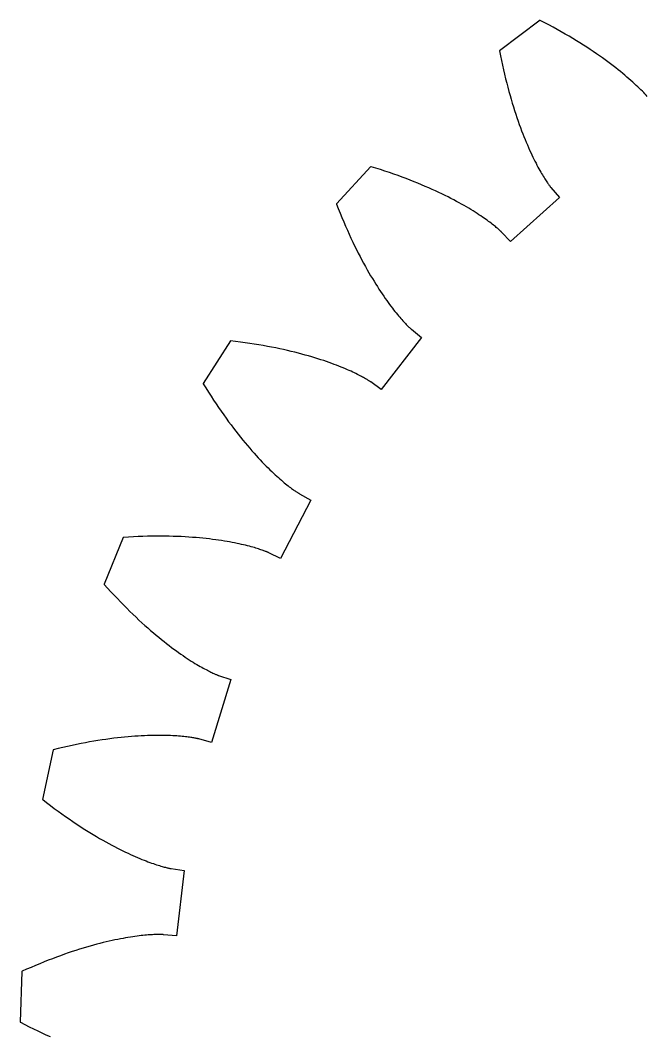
# Model space of a CAD drawing. Header units: metres. Extents: x -37 to 37, y -37 to 36.9.
# Drawn here: x -37 to -18.42, y -0.05 to 30.05 of the extents above; entities that cross this region are included whole.
import ezdxf

# ---------------------------------------------------------------- set-up
doc = ezdxf.new("R2010")
doc.units = ezdxf.units.M
doc.layers.add('1', color=7, linetype='Continuous')

msp = doc.modelspace()

# ---------------------------------------------------------------- linework, layer by layer
at = {"layer": '1'}
for p, q in [((-21.586742, 30.050169), (-22.787819, 29.149879)), ((-21.579321, 30.046415), (-21.586742, 30.050169)), ((-21.449142, 29.979168), (-21.579321, 30.046415)), ((-21.321772, 29.911953), (-21.449142, 29.979168)), ((-21.197197, 29.844818), (-21.321772, 29.911953)), ((-21.075407, 29.777807), (-21.197197, 29.844818)), ((-20.956392, 29.71096), (-21.075407, 29.777807)), ((-20.840136, 29.644323), (-20.956392, 29.71096)), ((-20.726627, 29.577942), (-20.840136, 29.644323)), ((-20.615854, 29.511852), (-20.726627, 29.577942)), ((-20.507803, 29.446102), (-20.615854, 29.511852)), ((-20.402456, 29.380733), (-20.507803, 29.446102)), ((-20.299801, 29.315786), (-20.402456, 29.380733)), ((-20.199821, 29.251303), (-20.299801, 29.315786)), ((-20.102501, 29.187326), (-20.199821, 29.251303)), ((-22.787819, 29.149879), (-22.786299, 29.141703)), ((-22.786299, 29.141703), (-22.758268, 28.997887)), ((-22.758268, 28.997887), (-22.729485, 28.856775)), ((-20.007824, 29.123896), (-20.102501, 29.187326)), ((-19.915771, 29.061054), (-20.007824, 29.123896)), ((-19.826328, 28.99884), (-19.915771, 29.061054)), ((-19.739473, 28.937298), (-19.826328, 28.99884)), ((-19.65519, 28.876465), (-19.739473, 28.937298)), ((-22.729485, 28.856775), (-22.699993, 28.71837)), ((-22.699993, 28.71837), (-22.669836, 28.582672)), ((-19.57346, 28.816385), (-19.65519, 28.876465)), ((-19.494261, 28.75709), (-19.57346, 28.816385)), ((-19.417576, 28.698631), (-19.494261, 28.75709)), ((-19.343382, 28.641037), (-19.417576, 28.698631)), ((-19.271656, 28.584351), (-19.343382, 28.641037)), ((-22.669836, 28.582672), (-22.639063, 28.449682)), ((-22.639063, 28.449682), (-22.607714, 28.319399)), ((-22.607714, 28.319399), (-22.57584, 28.191828)), ((-19.202381, 28.52861), (-19.271656, 28.584351)), ((-19.135532, 28.473856), (-19.202381, 28.52861)), ((-19.071089, 28.420124), (-19.135532, 28.473856)), ((-19.009026, 28.367455), (-19.071089, 28.420124)), ((-18.94932, 28.315882), (-19.009026, 28.367455)), ((-18.891945, 28.265442), (-18.94932, 28.315882)), ((-22.57584, 28.191828), (-22.54348, 28.066963)), ((-22.54348, 28.066963), (-22.510681, 27.944805)), ((-18.836882, 28.216173), (-18.891945, 28.265442)), ((-18.784103, 28.168116), (-18.836882, 28.216173)), ((-18.733582, 28.1213), (-18.784103, 28.168116)), ((-18.685291, 28.07576), (-18.733582, 28.1213)), ((-18.63921, 28.031542), (-18.685291, 28.07576)), ((-18.595306, 27.988668), (-18.63921, 28.031542)), ((-22.510681, 27.944805), (-22.477489, 27.825352)), ((-22.477489, 27.825352), (-22.443949, 27.708597)), ((-22.443949, 27.708597), (-22.410101, 27.594543)), ((-18.553556, 27.94718), (-18.595306, 27.988668)), ((-18.513931, 27.90711), (-18.553556, 27.94718)), ((-18.4764, 27.86849), (-18.513931, 27.90711)), ((-18.440939, 27.831358), (-18.4764, 27.86849)), ((-18.407518, 27.795744), (-18.440939, 27.831358)), ((-22.410101, 27.594543), (-22.375996, 27.483185)), ((-22.375996, 27.483185), (-22.341671, 27.374516)), ((-22.341671, 27.374516), (-22.307177, 27.26853)), ((-22.307177, 27.26853), (-22.272552, 27.165224)), ((-22.272552, 27.165224), (-22.237846, 27.064594)), ((-22.237846, 27.064594), (-22.2031, 26.966629)), ((-22.2031, 26.966629), (-22.16836, 26.871328)), ((-22.16836, 26.871328), (-22.133663, 26.778673)), ((-22.133663, 26.778673), (-22.099064, 26.688669)), ((-22.099064, 26.688669), (-22.064596, 26.601297)), ((-22.064596, 26.601297), (-22.030308, 26.51655)), ((-22.030308, 26.51655), (-21.996239, 26.43442)), ((-21.996239, 26.43442), (-21.962437, 26.354895)), ((-21.962437, 26.354895), (-21.928942, 26.277966)), ((-21.928942, 26.277966), (-21.895796, 26.203619)), ((-21.895796, 26.203619), (-21.863045, 26.131844)), ((-21.863045, 26.131844), (-21.830723, 26.062622)), ((-21.830723, 26.062622), (-21.798882, 25.995949)), ((-21.798882, 25.995949), (-21.767559, 25.931807)), ((-21.767559, 25.931807), (-21.736795, 25.870182)), ((-26.605499, 25.712788), (-27.626522, 24.612505)), ((-26.597527, 25.710421), (-26.605499, 25.712788)), ((-26.457434, 25.667498), (-26.597527, 25.710421)), ((-26.320108, 25.624107), (-26.457434, 25.667498)), ((-26.185549, 25.580294), (-26.320108, 25.624107)), ((-21.736795, 25.870182), (-21.706633, 25.811056)), ((-21.706633, 25.811056), (-21.677114, 25.754419)), ((-21.677114, 25.754419), (-21.648279, 25.700253)), ((-21.648279, 25.700253), (-21.620169, 25.64854)), ((-21.620169, 25.64854), (-21.592825, 25.599264)), ((-21.592825, 25.599264), (-21.566284, 25.552408)), ((-26.053751, 25.536106), (-26.185549, 25.580294)), ((-25.924711, 25.491585), (-26.053751, 25.536106)), ((-25.798424, 25.446777), (-25.924711, 25.491585)), ((-25.674889, 25.40173), (-25.798424, 25.446777)), ((-25.554094, 25.356482), (-25.674889, 25.40173)), ((-25.436039, 25.311083), (-25.554094, 25.356482)), ((-25.320713, 25.265574), (-25.436039, 25.311083)), ((-21.566284, 25.552408), (-21.54059, 25.507954)), ((-21.54059, 25.507954), (-21.515781, 25.465883)), ((-21.515781, 25.465883), (-21.491898, 25.426176)), ((-21.491898, 25.426176), (-21.468979, 25.388817)), ((-21.468979, 25.388817), (-21.44706, 25.353777)), ((-21.44706, 25.353777), (-21.426186, 25.321045)), ((-21.426186, 25.321045), (-21.406393, 25.290596)), ((-21.406393, 25.290596), (-21.387718, 25.262411)), ((-25.208111, 25.219999), (-25.320713, 25.265574)), ((-25.098223, 25.174404), (-25.208111, 25.219999)), ((-24.991045, 25.128834), (-25.098223, 25.174404)), ((-24.886562, 25.083328), (-24.991045, 25.128834)), ((-24.784769, 25.037933), (-24.886562, 25.083328)), ((-24.685654, 24.992689), (-24.784769, 25.037933)), ((-24.589207, 24.947645), (-24.685654, 24.992689)), ((-21.387718, 25.262411), (-21.370197, 25.236462)), ((-21.370197, 25.236462), (-21.353872, 25.212732)), ((-21.353872, 25.212732), (-21.338779, 25.191196)), ((-21.338779, 25.191196), (-21.324953, 25.171831)), ((-21.324953, 25.171831), (-21.312431, 25.154612)), ((-21.312431, 25.154612), (-21.30125, 25.139517)), ((-21.30125, 25.139517), (-21.291447, 25.126518)), ((-21.291447, 25.126518), (-21.283056, 25.115591)), ((-21.283056, 25.115591), (-21.276115, 25.106714)), ((-21.276115, 25.106714), (-21.270657, 25.099855)), ((-21.270657, 25.099855), (-21.266714, 25.09499)), ((-21.266714, 25.09499), (-21.263521, 25.091131)), ((-21.263521, 25.091131), (-21.011869, 24.79418)), ((-24.495415, 24.902838), (-24.589207, 24.947645)), ((-24.404272, 24.858316), (-24.495415, 24.902838)), ((-24.315756, 24.814117), (-24.404272, 24.858316)), ((-24.229866, 24.77029), (-24.315756, 24.814117)), ((-24.14658, 24.72687), (-24.229866, 24.77029)), ((-24.065886, 24.683901), (-24.14658, 24.72687)), ((-23.987772, 24.641426), (-24.065886, 24.683901)), ((-21.011869, 24.79418), (-22.459534, 23.490835)), ((-27.626522, 24.612505), (-27.623566, 24.604731)), ((-27.623566, 24.604731), (-27.570309, 24.468231)), ((-27.570309, 24.468231), (-27.51679, 24.334528)), ((-23.91222, 24.599487), (-23.987772, 24.641426)), ((-23.839216, 24.558126), (-23.91222, 24.599487)), ((-23.768747, 24.517385), (-23.839216, 24.558126)), ((-23.700792, 24.477303), (-23.768747, 24.517385)), ((-23.635334, 24.437918), (-23.700792, 24.477303)), ((-23.572357, 24.399273), (-23.635334, 24.437918)), ((-23.511845, 24.36141), (-23.572357, 24.399273)), ((-27.51679, 24.334528), (-27.463058, 24.203611)), ((-27.463058, 24.203611), (-27.409159, 24.07548)), ((-23.453777, 24.324369), (-23.511845, 24.36141)), ((-23.39813, 24.288183), (-23.453777, 24.324369)), ((-23.344896, 24.252903), (-23.39813, 24.288183)), ((-23.294043, 24.218557), (-23.344896, 24.252903)), ((-23.245556, 24.185192), (-23.294043, 24.218557)), ((-23.199411, 24.152842), (-23.245556, 24.185192)), ((-23.155588, 24.121544), (-23.199411, 24.152842)), ((-23.114067, 24.091339), (-23.155588, 24.121544)), ((-23.074823, 24.062265), (-23.114067, 24.091339)), ((-27.409159, 24.07548), (-27.355133, 23.950121)), ((-27.355133, 23.950121), (-27.301025, 23.82753)), ((-27.301025, 23.82753), (-27.246883, 23.707701)), ((-23.037834, 24.034357), (-23.074823, 24.062265)), ((-23.003077, 24.007654), (-23.037834, 24.034357)), ((-22.970524, 23.982191), (-23.003077, 24.007654)), ((-22.940155, 23.958006), (-22.970524, 23.982191)), ((-22.911945, 23.935135), (-22.940155, 23.958006)), ((-22.885866, 23.913612), (-22.911945, 23.935135)), ((-22.861893, 23.893473), (-22.885866, 23.913612)), ((-22.840004, 23.874756), (-22.861893, 23.893473)), ((-22.820166, 23.857492), (-22.840004, 23.874756)), ((-22.802353, 23.841717), (-22.820166, 23.857492)), ((-22.786539, 23.827461), (-22.802353, 23.841717)), ((-22.772696, 23.814762), (-22.786539, 23.827461)), ((-22.760794, 23.803652), (-22.772696, 23.814762)), ((-22.750805, 23.794165), (-22.760794, 23.803652)), ((-22.742702, 23.786333), (-22.750805, 23.794165)), ((-22.736452, 23.780186), (-22.742702, 23.786333)), ((-22.732027, 23.775757), (-22.736452, 23.780186)), ((-27.246883, 23.707701), (-27.192749, 23.59062)), ((-27.192749, 23.59062), (-27.138666, 23.476282)), ((-27.138666, 23.476282), (-27.084677, 23.364674)), ((-22.728523, 23.772177), (-22.732027, 23.775757)), ((-22.459534, 23.490835), (-22.728523, 23.772177)), ((-27.084677, 23.364674), (-27.030827, 23.255787)), ((-27.030827, 23.255787), (-26.97716, 23.149609)), ((-26.97716, 23.149609), (-26.923717, 23.046129)), ((-26.923717, 23.046129), (-26.870541, 22.945333)), ((-26.870541, 22.945333), (-26.817677, 22.847212)), ((-26.817677, 22.847212), (-26.765163, 22.751749)), ((-26.765163, 22.751749), (-26.713047, 22.658932)), ((-26.713047, 22.658932), (-26.661366, 22.568747)), ((-26.661366, 22.568747), (-26.610167, 22.481178)), ((-26.610167, 22.481178), (-26.559484, 22.39621)), ((-26.559484, 22.39621), (-26.509371, 22.313829)), ((-26.509371, 22.313829), (-26.459856, 22.234016)), ((-26.459856, 22.234016), (-26.410986, 22.156754)), ((-26.410986, 22.156754), (-26.362801, 22.082026)), ((-26.362801, 22.082026), (-26.31534, 22.009815)), ((-26.31534, 22.009815), (-26.268648, 21.940102)), ((-26.268648, 21.940102), (-26.222759, 21.872868)), ((-26.222759, 21.872868), (-26.177719, 21.808094)), ((-26.177719, 21.808094), (-26.133558, 21.745758)), ((-26.133558, 21.745758), (-26.090321, 21.685841)), ((-26.090321, 21.685841), (-26.04805, 21.628323)), ((-26.04805, 21.628323), (-26.006777, 21.573181)), ((-26.006777, 21.573181), (-25.966541, 21.52039)), ((-25.966541, 21.52039), (-25.927385, 21.469936)), ((-25.927385, 21.469936), (-25.889341, 21.421787)), ((-25.889341, 21.421787), (-25.852449, 21.375925)), ((-25.852449, 21.375925), (-25.816746, 21.332325)), ((-25.816746, 21.332325), (-25.782265, 21.29096)), ((-25.782265, 21.29096), (-25.749046, 21.251808)), ((-25.749046, 21.251808), (-25.717125, 21.214844)), ((-25.717125, 21.214844), (-25.686535, 21.18004)), ((-25.686535, 21.18004), (-25.657312, 21.147371)), ((-25.657312, 21.147371), (-25.62949, 21.11681)), ((-25.62949, 21.11681), (-25.603107, 21.088331)), ((-25.603107, 21.088331), (-25.578194, 21.061905)), ((-25.578194, 21.061905), (-25.554787, 21.037506)), ((-25.554787, 21.037506), (-25.532915, 21.015102)), ((-25.532915, 21.015102), (-25.512617, 20.994671)), ((-25.512617, 20.994671), (-25.493919, 20.976175)), ((-25.493919, 20.976175), (-25.476858, 20.959591)), ((-25.476858, 20.959591), (-25.461462, 20.944883)), ((-25.461462, 20.944883), (-25.447765, 20.932026)), ((-25.447765, 20.932026), (-25.435799, 20.920988)), ((-25.435799, 20.920988), (-25.425592, 20.911736)), ((-25.425592, 20.911736), (-25.417177, 20.90424)), ((-25.417177, 20.90424), (-25.410582, 20.898466)), ((-25.410582, 20.898466), (-25.405834, 20.894382)), ((-25.405834, 20.894382), (-25.402002, 20.891155)), ((-25.402002, 20.891155), (-25.101374, 20.643911)), ((-30.769136, 20.548973), (-31.577288, 19.284063)), ((-30.760868, 20.548067), (-30.769136, 20.548973)), ((-30.615362, 20.530849), (-30.760868, 20.548067)), ((-30.472496, 20.512676), (-30.615362, 20.530849)), ((-30.332275, 20.493595), (-30.472496, 20.512676)), ((-30.194706, 20.47365), (-30.332275, 20.493595)), ((-30.059792, 20.452885), (-30.194706, 20.47365)), ((-25.101374, 20.643911), (-26.293053, 19.10302)), ((-29.927532, 20.431347), (-30.059792, 20.452885)), ((-29.797937, 20.409081), (-29.927532, 20.431347)), ((-29.671007, 20.386129), (-29.797937, 20.409081)), ((-29.546741, 20.362539), (-29.671007, 20.386129)), ((-29.425142, 20.338354), (-29.546741, 20.362539)), ((-29.306213, 20.313618), (-29.425142, 20.338354)), ((-29.189951, 20.288378), (-29.306213, 20.313618)), ((-29.076357, 20.262676), (-29.189951, 20.288378)), ((-28.965429, 20.236557), (-29.076357, 20.262676)), ((-28.857164, 20.210068), (-28.965429, 20.236557)), ((-28.751564, 20.18325), (-28.857164, 20.210068)), ((-28.648624, 20.156151), (-28.751564, 20.18325)), ((-28.54834, 20.128811), (-28.648624, 20.156151)), ((-28.45071, 20.101278), (-28.54834, 20.128811)), ((-28.355726, 20.073595), (-28.45071, 20.101278)), ((-28.263391, 20.045807), (-28.355726, 20.073595)), ((-28.173691, 20.017956), (-28.263391, 20.045807)), ((-28.08662, 19.990086), (-28.173691, 20.017956)), ((-28.002176, 19.962242), (-28.08662, 19.990086)), ((-27.920351, 19.934469), (-28.002176, 19.962242)), ((-27.841137, 19.906807), (-27.920351, 19.934469)), ((-27.764523, 19.879303), (-27.841137, 19.906807)), ((-27.690504, 19.851999), (-27.764523, 19.879303)), ((-27.619066, 19.824934), (-27.690504, 19.851999)), ((-27.5502, 19.798155), (-27.619066, 19.824934)), ((-27.4839, 19.771708), (-27.5502, 19.798155)), ((-27.420153, 19.745628), (-27.4839, 19.771708)), ((-27.358938, 19.719961), (-27.420153, 19.745628)), ((-27.300259, 19.694754), (-27.358938, 19.719961)), ((-27.244091, 19.67004), (-27.300259, 19.694754)), ((-27.190424, 19.645868), (-27.244091, 19.67004)), ((-27.139246, 19.622276), (-27.190424, 19.645868)), ((-27.09054, 19.599306), (-27.139246, 19.622276)), ((-27.044292, 19.577002), (-27.09054, 19.599306)), ((-27.000488, 19.555401), (-27.044292, 19.577002)), ((-31.577288, 19.284063), (-31.57299, 19.276941)), ((-31.57299, 19.276941), (-31.496216, 19.152145)), ((-26.959108, 19.534548), (-27.000488, 19.555401)), ((-26.920143, 19.514481), (-26.959108, 19.534548)), ((-26.883566, 19.495237), (-26.920143, 19.514481)), ((-26.849367, 19.476864), (-26.883566, 19.495237)), ((-26.817526, 19.459398), (-26.849367, 19.476864)), ((-26.788025, 19.442879), (-26.817526, 19.459398)), ((-26.760839, 19.427343), (-26.788025, 19.442879)), ((-26.73596, 19.412836), (-26.760839, 19.427343)), ((-26.713358, 19.399391), (-26.73596, 19.412836)), ((-26.693014, 19.387049), (-26.713358, 19.399391)), ((-26.67491, 19.375847), (-26.693014, 19.387049)), ((-26.659021, 19.365824), (-26.67491, 19.375847)), ((-26.645327, 19.357018), (-26.659021, 19.365824)), ((-26.633806, 19.349466), (-26.645327, 19.357018)), ((-26.624434, 19.343206), (-26.633806, 19.349466)), ((-26.617188, 19.338274), (-26.624434, 19.343206)), ((-26.612041, 19.334707), (-26.617188, 19.338274)), ((-26.607954, 19.33181), (-26.612041, 19.334707)), ((-26.293053, 19.10302), (-26.607954, 19.33181)), ((-31.496216, 19.152145), (-31.419683, 19.030146)), ((-31.419683, 19.030146), (-31.343439, 18.910929)), ((-31.343439, 18.910929), (-31.267527, 18.794479)), ((-31.267527, 18.794479), (-31.191986, 18.680782)), ((-31.191986, 18.680782), (-31.116858, 18.569822)), ((-31.116858, 18.569822), (-31.042191, 18.461586)), ((-31.042191, 18.461586), (-30.968019, 18.356054)), ((-30.968019, 18.356054), (-30.89439, 18.253208)), ((-30.89439, 18.253208), (-30.821341, 18.153034)), ((-30.821341, 18.153034), (-30.748915, 18.055511)), ((-30.748915, 18.055511), (-30.677149, 17.960623)), ((-30.677149, 17.960623), (-30.606089, 17.868349)), ((-30.606089, 17.868349), (-30.53577, 17.778669)), ((-30.53577, 17.778669), (-30.466234, 17.691563)), ((-30.466234, 17.691563), (-30.39752, 17.607012)), ((-30.39752, 17.607012), (-30.329668, 17.524992)), ((-30.329668, 17.524992), (-30.262714, 17.445482)), ((-30.262714, 17.445482), (-30.196703, 17.368465)), ((-30.196703, 17.368465), (-30.131662, 17.293911)), ((-30.131662, 17.293911), (-30.067644, 17.221804)), ((-30.067644, 17.221804), (-30.004675, 17.152113)), ((-30.004675, 17.152113), (-29.942793, 17.084818)), ((-29.942793, 17.084818), (-29.882038, 17.019896)), ((-29.882038, 17.019896), (-29.822449, 16.957319)), ((-29.822449, 16.957319), (-29.764057, 16.897064)), ((-29.764057, 16.897064), (-29.706902, 16.839106)), ((-29.706902, 16.839106), (-29.651018, 16.783415)), ((-29.651018, 16.783415), (-29.596437, 16.729965)), ((-29.596437, 16.729965), (-29.543198, 16.67873)), ((-29.543198, 16.67873), (-29.491335, 16.629684)), ((-29.491335, 16.629684), (-29.44088, 16.582798)), ((-29.44088, 16.582798), (-29.391863, 16.53804)), ((-29.391863, 16.53804), (-29.344328, 16.495388)), ((-29.344328, 16.495388), (-29.298298, 16.454807)), ((-29.298298, 16.454807), (-29.253811, 16.416269)), ((-29.253811, 16.416269), (-29.210896, 16.379744)), ((-29.210896, 16.379744), (-29.169582, 16.345201)), ((-29.169582, 16.345201), (-29.129908, 16.312611)), ((-29.129908, 16.312611), (-29.091898, 16.28194)), ((-29.091898, 16.28194), (-29.055584, 16.253157)), ((-29.055584, 16.253157), (-29.021, 16.226233)), ((-29.021, 16.226233), (-28.988169, 16.201128)), ((-28.988169, 16.201128), (-28.957123, 16.177818)), ((-28.957123, 16.177818), (-28.927893, 16.156267)), ((-28.927893, 16.156267), (-28.900505, 16.136438)), ((-28.900505, 16.136438), (-28.874983, 16.118301)), ((-28.874983, 16.118301), (-28.851362, 16.101822)), ((-28.851362, 16.101822), (-28.829664, 16.086962)), ((-28.829664, 16.086962), (-28.809916, 16.07369)), ((-28.809916, 16.07369), (-28.792141, 16.061968)), ((-28.792141, 16.061968), (-28.776369, 16.051764)), ((-28.776369, 16.051764), (-28.762625, 16.043039)), ((-28.762625, 16.043039), (-28.750929, 16.035757)), ((-28.750929, 16.035757), (-28.741312, 16.029884)), ((-28.741312, 16.029884), (-28.733789, 16.025381)), ((-28.733789, 16.025381), (-28.72839, 16.022211)), ((-28.72839, 16.022211), (-28.724045, 16.01972)), ((-28.724045, 16.01972), (-28.384098, 15.83013)), ((-28.384098, 15.83013), (-29.28149, 14.101218)), ((-33.504097, 14.748214), (-33.645473, 14.741951)), ((-33.365177, 14.753153), (-33.504097, 14.748214)), ((-33.228722, 14.756813), (-33.365177, 14.753153)), ((-33.094742, 14.759236), (-33.228722, 14.756813)), ((-32.963257, 14.760468), (-33.094742, 14.759236)), ((-32.834267, 14.76055), (-32.963257, 14.760468)), ((-32.707787, 14.759527), (-32.834267, 14.76055)), ((-32.583824, 14.757442), (-32.707787, 14.759527)), ((-32.462387, 14.75434), (-32.583824, 14.757442)), ((-32.343487, 14.750264), (-32.462387, 14.75434)), ((-32.227131, 14.745259), (-32.343487, 14.750264)), ((-33.943825, 14.724699), (-34.51313, 13.335814)), ((-33.935528, 14.725284), (-33.943825, 14.724699)), ((-33.789288, 14.734322), (-33.935528, 14.725284)), ((-33.645473, 14.741951), (-33.789288, 14.734322)), ((-32.113319, 14.739367), (-32.227131, 14.745259)), ((-32.002068, 14.732635), (-32.113319, 14.739367)), ((-31.893373, 14.725103), (-32.002068, 14.732635)), ((-31.787251, 14.71682), (-31.893373, 14.725103)), ((-31.683695, 14.707826), (-31.787251, 14.71682)), ((-31.58272, 14.69817), (-31.683695, 14.707826)), ((-31.484318, 14.68789), (-31.58272, 14.69817)), ((-31.388504, 14.677036), (-31.484318, 14.68789)), ((-31.295273, 14.665649), (-31.388504, 14.677036)), ((-31.204626, 14.653774), (-31.295273, 14.665649)), ((-31.116568, 14.641457), (-31.204626, 14.653774)), ((-31.031097, 14.628739), (-31.116568, 14.641457)), ((-30.948217, 14.615667), (-31.031097, 14.628739)), ((-30.867924, 14.602284), (-30.948217, 14.615667)), ((-30.790218, 14.588635), (-30.867924, 14.602284)), ((-30.715096, 14.574761), (-30.790218, 14.588635)), ((-30.642555, 14.56071), (-30.715096, 14.574761)), ((-30.572599, 14.546525), (-30.642555, 14.56071)), ((-30.505219, 14.532248), (-30.572599, 14.546525)), ((-30.440405, 14.517923), (-30.505219, 14.532248)), ((-30.378168, 14.503598), (-30.440405, 14.517923)), ((-30.318489, 14.489311), (-30.378168, 14.503598)), ((-30.26137, 14.47511), (-30.318489, 14.489311)), ((-30.2068, 14.461036), (-30.26137, 14.47511)), ((-30.154776, 14.447132), (-30.2068, 14.461036)), ((-30.105288, 14.433443), (-30.154776, 14.447132)), ((-30.058332, 14.420012), (-30.105288, 14.433443)), ((-30.013893, 14.406881), (-30.058332, 14.420012)), ((-29.97197, 14.394094), (-30.013893, 14.406881)), ((-29.932547, 14.381692), (-29.97197, 14.394094)), ((-29.895617, 14.36972), (-29.932547, 14.381692)), ((-29.861168, 14.35822), (-29.895617, 14.36972)), ((-29.829191, 14.347234), (-29.861168, 14.35822)), ((-29.799669, 14.336802), (-29.829191, 14.347234)), ((-29.772598, 14.32697), (-29.799669, 14.336802)), ((-29.747959, 14.317778), (-29.772598, 14.32697)), ((-29.72574, 14.309266), (-29.747959, 14.317778)), ((-29.705925, 14.301476), (-29.72574, 14.309266)), ((-29.688501, 14.294452), (-29.705925, 14.301476)), ((-29.673456, 14.288233), (-29.688501, 14.294452)), ((-29.66077, 14.28286), (-29.673456, 14.288233)), ((-29.650433, 14.278375), (-29.66077, 14.28286)), ((-29.642422, 14.274816), (-29.650433, 14.278375)), ((-29.636721, 14.272223), (-29.642422, 14.274816)), ((-29.632183, 14.270103), (-29.636721, 14.272223)), ((-29.28149, 14.101218), (-29.632183, 14.270103)), ((-34.51313, 13.335814), (-34.507633, 13.329575)), ((-34.507633, 13.329575), (-34.409805, 13.220492)), ((-34.409805, 13.220492), (-34.312721, 13.114119)), ((-34.312721, 13.114119), (-34.216415, 13.010431)), ((-34.216415, 13.010431), (-34.12093, 12.909409)), ((-34.12093, 12.909409), (-34.026302, 12.811028)), ((-34.026302, 12.811028), (-33.932568, 12.715265)), ((-33.932568, 12.715265), (-33.839775, 12.622101)), ((-33.839775, 12.622101), (-33.747952, 12.531507)), ((-33.747952, 12.531507), (-33.657143, 12.443463)), ((-33.657143, 12.443463), (-33.567379, 12.357942)), ((-33.567379, 12.357942), (-33.478703, 12.27492)), ((-33.478703, 12.27492), (-33.391148, 12.194369)), ((-33.391148, 12.194369), (-33.304756, 12.116266)), ((-33.304756, 12.116266), (-33.219551, 12.040584)), ((-33.219551, 12.040584), (-33.135582, 11.967294)), ((-33.135582, 11.967294), (-33.052872, 11.89637)), ((-33.052872, 11.89637), (-32.971466, 11.827785)), ((-32.971466, 11.827785), (-32.891392, 11.761508)), ((-32.891392, 11.761508), (-32.812691, 11.697515)), ((-32.812691, 11.697515), (-32.735382, 11.635772)), ((-32.735382, 11.635772), (-32.659515, 11.576253)), ((-32.659515, 11.576253), (-32.585117, 11.518928)), ((-32.585117, 11.518928), (-32.512211, 11.463763)), ((-32.512211, 11.463763), (-32.440842, 11.410731)), ((-32.440842, 11.410731), (-32.371037, 11.359801)), ((-32.371037, 11.359801), (-32.302826, 11.310941)), ((-32.302826, 11.310941), (-32.23624, 11.264118)), ((-32.23624, 11.264118), (-32.17131, 11.219301)), ((-32.17131, 11.219301), (-32.108063, 11.176456)), ((-32.108063, 11.176456), (-32.046528, 11.135551)), ((-32.046528, 11.135551), (-31.986742, 11.096556)), ((-31.986742, 11.096556), (-31.928726, 11.059431)), ((-31.928726, 11.059431), (-31.872507, 11.024145)), ((-31.872507, 11.024145), (-31.818119, 10.990665)), ((-31.818119, 10.990665), (-31.765583, 10.958956)), ((-31.765583, 10.958956), (-31.71493, 10.928981)), ((-31.71493, 10.928981), (-31.666182, 10.900705)), ((-31.666182, 10.900705), (-31.619366, 10.874094)), ((-31.619366, 10.874094), (-31.574507, 10.849111)), ((-31.574507, 10.849111), (-31.531633, 10.82572)), ((-31.531633, 10.82572), (-31.490765, 10.803884)), ((-31.490765, 10.803884), (-31.451927, 10.783566)), ((-31.451927, 10.783566), (-31.41514, 10.764729)), ((-31.41514, 10.764729), (-31.380432, 10.747337)), ((-31.380432, 10.747337), (-31.347824, 10.731351)), ((-31.347824, 10.731351), (-31.317335, 10.716733)), ((-31.317335, 10.716733), (-31.288984, 10.703443)), ((-31.288984, 10.703443), (-31.262802, 10.691445)), ((-31.262802, 10.691445), (-31.238798, 10.6807)), ((-31.238798, 10.6807), (-31.216997, 10.671167)), ((-31.216997, 10.671167), (-31.197416, 10.662807)), ((-31.197416, 10.662807), (-31.180075, 10.655583)), ((-31.180075, 10.655583), (-31.164993, 10.649453)), ((-31.164993, 10.649453), (-31.152187, 10.644377)), ((-31.152187, 10.644377), (-31.141674, 10.640316)), ((-31.141674, 10.640316), (-31.133469, 10.637228)), ((-31.133469, 10.637228), (-31.12759, 10.635073)), ((-31.12759, 10.635073), (-31.122869, 10.633398)), ((-31.122869, 10.633398), (-30.754534, 10.507553)), ((-30.754534, 10.507553), (-31.328794, 8.646191)), ((-34.457478, 8.738065), (-34.575195, 8.720844)), ((-34.342094, 8.753917), (-34.457478, 8.738065)), ((-34.229061, 8.768441), (-34.342094, 8.753917)), ((-34.118397, 8.781681), (-34.229061, 8.768441)), ((-34.010105, 8.793679), (-34.118397, 8.781681)), ((-33.904205, 8.804478), (-34.010105, 8.793679)), ((-33.800709, 8.814119), (-33.904205, 8.804478)), ((-33.699635, 8.822648), (-33.800709, 8.814119)), ((-33.600979, 8.830104), (-33.699635, 8.822648)), ((-33.504765, 8.836533), (-33.600979, 8.830104)), ((-33.410999, 8.841976), (-33.504765, 8.836533)), ((-33.319687, 8.846478), (-33.410999, 8.841976)), ((-33.230846, 8.85008), (-33.319687, 8.846478)), ((-33.144478, 8.852829), (-33.230846, 8.85008)), ((-33.060596, 8.854766), (-33.144478, 8.852829)), ((-32.979202, 8.855935), (-33.060596, 8.854766)), ((-32.900311, 8.85638), (-32.979202, 8.855935)), ((-32.823917, 8.856143), (-32.900311, 8.85638)), ((-32.750034, 8.855269), (-32.823917, 8.856143)), ((-32.678669, 8.853804), (-32.750034, 8.855269)), ((-32.609821, 8.851789), (-32.678669, 8.853804)), ((-32.543491, 8.849266), (-32.609821, 8.851789)), ((-32.479694, 8.846284), (-32.543491, 8.849266)), ((-32.418427, 8.842883), (-32.479694, 8.846284)), ((-32.359688, 8.839109), (-32.418427, 8.842883)), ((-32.303482, 8.835005), (-32.359688, 8.839109)), ((-32.249813, 8.830614), (-32.303482, 8.835005)), ((-32.198677, 8.825981), (-32.249813, 8.830614)), ((-32.150074, 8.821151), (-32.198677, 8.825981)), ((-32.104008, 8.816165), (-32.150074, 8.821151)), ((-32.060474, 8.811069), (-32.104008, 8.816165)), ((-32.01947, 8.805906), (-32.060474, 8.811069)), ((-31.980995, 8.800721), (-32.01947, 8.805906)), ((-31.945047, 8.795557), (-31.980995, 8.800721)), ((-31.911623, 8.790457), (-31.945047, 8.795557)), ((-31.880713, 8.785464), (-31.911623, 8.790457)), ((-31.852322, 8.780623), (-31.880713, 8.785464)), ((-31.826437, 8.775978), (-31.852322, 8.780623)), ((-31.803055, 8.771571), (-31.826437, 8.775978)), ((-31.782166, 8.767446), (-31.803055, 8.771571)), ((-31.763769, 8.763644), (-31.782166, 8.767446)), ((-31.747854, 8.760211), (-31.763769, 8.763644)), ((-31.734415, 8.75719), (-31.747854, 8.760211)), ((-31.72344, 8.754622), (-31.734415, 8.75719)), ((-31.714922, 8.752551), (-31.72344, 8.754622)), ((-31.708851, 8.751019), (-31.714922, 8.752551)), ((-31.704008, 8.749743), (-31.708851, 8.751019)), ((-31.328794, 8.646191), (-31.704008, 8.749743)), ((-36.027531, 8.427158), (-36.339691, 6.958941)), ((-36.019474, 8.429215), (-36.027531, 8.427158)), ((-35.877193, 8.464221), (-36.019474, 8.429215)), ((-35.737053, 8.497407), (-35.877193, 8.464221)), ((-35.599068, 8.528811), (-35.737053, 8.497407)), ((-35.463264, 8.558477), (-35.599068, 8.528811)), ((-35.329655, 8.586443), (-35.463264, 8.558477)), ((-35.198261, 8.61275), (-35.329655, 8.586443)), ((-35.069107, 8.637441), (-35.198261, 8.61275)), ((-34.942204, 8.660553), (-35.069107, 8.637441)), ((-34.817574, 8.682131), (-34.942204, 8.660553)), ((-34.695232, 8.702214), (-34.817574, 8.682131)), ((-34.575195, 8.720844), (-34.695232, 8.702214)), ((-36.339691, 6.958941), (-36.333168, 6.953783)), ((-36.333168, 6.953783), (-36.217438, 6.863922)), ((-36.217438, 6.863922), (-36.102917, 6.776593)), ((-36.102917, 6.776593), (-35.989647, 6.691767)), ((-35.989647, 6.691767), (-35.877655, 6.609417)), ((-35.877655, 6.609417), (-35.766983, 6.529514)), ((-35.766983, 6.529514), (-35.657658, 6.452028)), ((-35.657658, 6.452028), (-35.549717, 6.376929)), ((-35.549717, 6.376929), (-35.443195, 6.304187)), ((-35.443195, 6.304187), (-35.338123, 6.233773)), ((-35.338123, 6.233773), (-35.234535, 6.165654)), ((-35.234535, 6.165654), (-35.132458, 6.099799)), ((-35.132458, 6.099799), (-35.031929, 6.036177)), ((-35.031929, 6.036177), (-34.932976, 5.974755)), ((-34.932976, 5.974755), (-34.835629, 5.915502)), ((-34.835629, 5.915502), (-34.739922, 5.858384)), ((-34.739922, 5.858384), (-34.645878, 5.803368)), ((-34.645878, 5.803368), (-34.553535, 5.75042)), ((-34.553535, 5.75042), (-34.46291, 5.699507)), ((-34.46291, 5.699507), (-34.374046, 5.650595)), ((-34.374046, 5.650595), (-34.286957, 5.603648)), ((-34.286957, 5.603648), (-34.201683, 5.558632)), ((-34.201683, 5.558632), (-34.118244, 5.515512)), ((-34.118244, 5.515512), (-34.036663, 5.474252)), ((-34.036663, 5.474252), (-33.95697, 5.434817)), ((-33.95697, 5.434817), (-33.879192, 5.397169)), ((-33.879192, 5.397169), (-33.803352, 5.361273)), ((-33.803352, 5.361273), (-33.729477, 5.327093)), ((-33.729477, 5.327093), (-33.657589, 5.29459)), ((-33.657589, 5.29459), (-33.587704, 5.263727)), ((-33.587704, 5.263727), (-33.519855, 5.234467)), ((-33.519855, 5.234467), (-33.454067, 5.206772)), ((-33.454067, 5.206772), (-33.390358, 5.180604)), ((-33.390358, 5.180604), (-33.328739, 5.155923)), ((-33.328739, 5.155923), (-33.269249, 5.132693)), ((-33.269249, 5.132693), (-33.211895, 5.110873)), ((-33.211895, 5.110873), (-33.1567, 5.090425)), ((-33.1567, 5.090425), (-33.103687, 5.071308)), ((-33.103687, 5.071308), (-33.052872, 5.053483)), ((-33.052872, 5.053483), (-33.004276, 5.036911)), ((-33.004276, 5.036911), (-32.957912, 5.021552)), ((-32.957912, 5.021552), (-32.913803, 5.007364)), ((-32.913803, 5.007364), (-32.87196, 4.994308)), ((-32.87196, 4.994308), (-32.832401, 4.982343)), ((-32.832401, 4.982343), (-32.795147, 4.971427)), ((-32.795147, 4.971427), (-32.760208, 4.96152)), ((-32.760208, 4.96152), (-32.7276, 4.95258)), ((-32.7276, 4.95258), (-32.69733, 4.944566)), ((-32.69733, 4.944566), (-32.669426, 4.937437)), ((-32.669426, 4.937437), (-32.64389, 4.93115)), ((-32.64389, 4.93115), (-32.620739, 4.925663)), ((-32.620739, 4.925663), (-32.599979, 4.920935)), ((-32.599979, 4.920935), (-32.581627, 4.916922)), ((-32.581627, 4.916922), (-32.565693, 4.913584)), ((-32.565693, 4.913584), (-32.552185, 4.910876)), ((-32.552185, 4.910876), (-32.541115, 4.908757)), ((-32.541115, 4.908757), (-32.53249, 4.907184)), ((-32.53249, 4.907184), (-32.526321, 4.906113)), ((-32.526321, 4.906113), (-32.521378, 4.905309)), ((-32.521378, 4.905309), (-32.13649, 4.847255)), ((-32.13649, 4.847255), (-32.369164, 2.913267)), ((-34.544155, 2.712015), (-34.637672, 2.68851)), ((-34.452866, 2.734114), (-34.544155, 2.712015)), ((-34.363827, 2.754847), (-34.452866, 2.734114)), ((-34.277054, 2.774256), (-34.363827, 2.754847)), ((-34.192566, 2.792381), (-34.277054, 2.774256)), ((-34.110378, 2.809265), (-34.192566, 2.792381)), ((-34.030502, 2.824948), (-34.110378, 2.809265)), ((-33.952957, 2.839473), (-34.030502, 2.824948)), ((-33.877747, 2.852881), (-33.952957, 2.839473)), ((-33.804897, 2.865214), (-33.877747, 2.852881)), ((-33.734417, 2.876514), (-33.804897, 2.865214)), ((-33.666317, 2.886824), (-33.734417, 2.876514)), ((-33.600601, 2.896186), (-33.666317, 2.886824)), ((-33.5373, 2.904643), (-33.600601, 2.896186)), ((-33.476406, 2.912237), (-33.5373, 2.904643)), ((-33.417938, 2.919012), (-33.476406, 2.912237)), ((-33.361904, 2.925009), (-33.417938, 2.919012)), ((-33.308311, 2.930272), (-33.361904, 2.925009)), ((-33.257168, 2.934844), (-33.308311, 2.930272)), ((-33.208488, 2.93877), (-33.257168, 2.934844)), ((-33.16227, 2.94209), (-33.208488, 2.93877)), ((-33.118526, 2.944849), (-33.16227, 2.94209)), ((-33.077259, 2.947091), (-33.118526, 2.944849)), ((-33.038475, 2.948859), (-33.077259, 2.947091)), ((-33.002186, 2.950196), (-33.038475, 2.948859)), ((-32.968388, 2.951146), (-33.002186, 2.950196)), ((-32.93708, 2.951753), (-32.968388, 2.951146)), ((-32.908283, 2.95206), (-32.93708, 2.951753)), ((-32.881985, 2.952111), (-32.908283, 2.95206)), ((-32.858189, 2.95195), (-32.881985, 2.952111)), ((-32.836903, 2.95162), (-32.858189, 2.95195)), ((-32.818123, 2.951165), (-32.836903, 2.95162)), ((-32.801849, 2.950629), (-32.818123, 2.951165)), ((-32.788086, 2.950056), (-32.801849, 2.950629)), ((-32.776829, 2.949489), (-32.788086, 2.950056)), ((-32.768078, 2.948972), (-32.776829, 2.949489)), ((-32.761833, 2.948549), (-32.768078, 2.948972)), ((-32.75684, 2.948158), (-32.761833, 2.948549)), ((-32.369164, 2.913267), (-32.75684, 2.948158)), ((-35.46397, 2.445016), (-35.576721, 2.407054)), ((-35.353275, 2.481215), (-35.46397, 2.445016)), ((-35.244652, 2.515689), (-35.353275, 2.481215)), ((-35.138126, 2.548477), (-35.244652, 2.515689)), ((-35.033718, 2.579618), (-35.138126, 2.548477)), ((-34.93145, 2.609153), (-35.033718, 2.579618)), ((-34.831341, 2.637119), (-34.93145, 2.609153)), ((-34.73341, 2.663558), (-34.831341, 2.637119)), ((-34.637672, 2.68851), (-34.73341, 2.663558)), ((-36.295063, 2.140098), (-36.421528, 2.088725)), ((-36.170479, 2.189443), (-36.295063, 2.140098)), ((-36.047806, 2.236798), (-36.170479, 2.189443)), ((-35.927071, 2.282199), (-36.047806, 2.236798)), ((-35.808296, 2.325683), (-35.927071, 2.282199)), ((-35.691505, 2.367289), (-35.808296, 2.325683)), ((-35.576721, 2.407054), (-35.691505, 2.367289)), ((-36.953281, 1.858762), (-36.998264, 0.3584)), ((-36.945721, 1.862225), (-36.953281, 1.858762)), ((-36.811977, 1.922073), (-36.945721, 1.862225)), ((-36.680016, 1.979748), (-36.811977, 1.922073)), ((-36.549854, 2.035287), (-36.680016, 1.979748)), ((-36.421528, 2.088725), (-36.549854, 2.035287)), ((-36.998264, 0.3584), (-36.990921, 0.354491)), ((-36.990921, 0.354491), (-36.861008, 0.286738)), ((-36.861008, 0.286738), (-36.732735, 0.22126)), ((-36.732735, 0.22126), (-36.606136, 0.158024)), ((-36.606136, 0.158024), (-36.481243, 0.096994)), ((-36.481243, 0.096994), (-36.358078, 0.038137)), ((-36.358078, 0.038137), (-36.236675, -0.018584)), ((-36.236675, -0.018584), (-36.117062, -0.073202))]:
    msp.add_line(p, q, dxfattribs=at)

doc.saveas('drawing.dxf')
